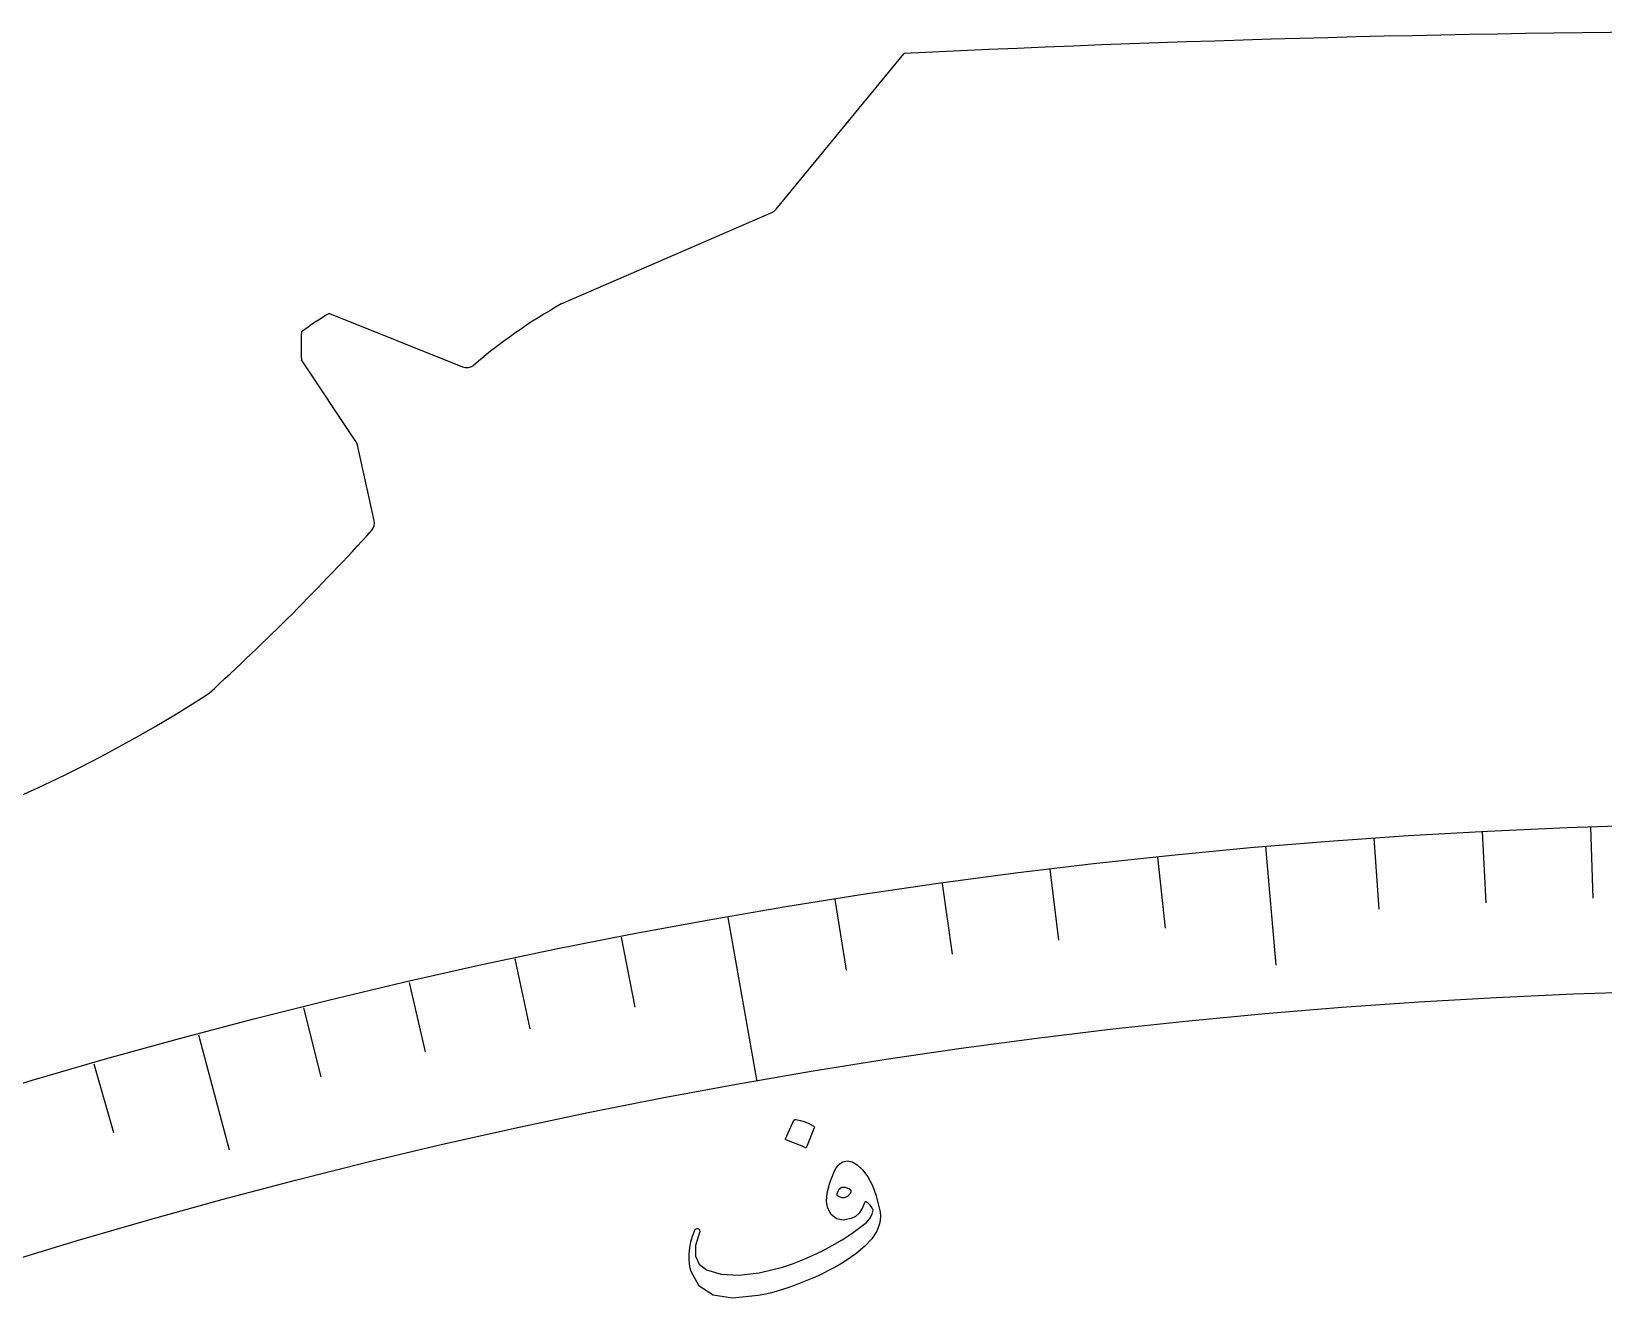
# Model space of a CAD drawing. Header units: millimetres. Extents: x -83 to 83, y -82 to 91.
# Drawn here: x -23.1 to -2.65, y 74.67 to 91.14 of the extents above; entities that cross this region are included whole.
import ezdxf

# ---------------------------------------------------------------- set-up
doc = ezdxf.new("R2010")
doc.units = ezdxf.units.MM
for name, color, linetype in [('CUT_OUTER', 1, 'Continuous'), ('ENGRAVE', 7, 'Continuous'), ('ENGRAVE_FINE', 8, 'Continuous'), ('TEXT', 5, 'Continuous')]:
    doc.layers.add(name, color=color, linetype=linetype)

msp = doc.modelspace()

# ---------------------------------------------------------------- linework, layer by layer
at = {"layer": 'CUT_OUTER'}
for points in [[(-13.4139, 88.83), (-11.7503, 90.8503), (-11.7479, 90.8529)], [(-16.207, 87.5975), (-13.4698, 88.7878)], [(-19.2258, 87.4754), (-19.2224, 87.4742), (-17.4918, 86.7822)], [(-18.8792, 85.811), (-19.5851, 86.8694), (-19.587, 86.8726)], [(-18.6406, 84.7823), (-18.8575, 85.7602)], [(-20.7997, 82.5276), (-20.7888, 82.5359)]]:
    msp.add_lwpolyline(points, dxfattribs=at)
for centre, radius, start, end in [((0.0111, -148.9146), 240.0557, 87.19226, 92.807739), ((-13.5297, 88.9254), 0.15, 293.5023, 320.53158), ((-12.8039, 81.5112), 6.9731, 119.21118, 130.69038), ((-16.9779, 83.7124), 4.3833, 120.85239, 126.52907), ((-15.9337, 87.0536), 3.6578, 177.16359, 182.83675), ((-17.4361, 86.9214), 0.15, 248.2031, 304.9815), ((-19.004, 85.7277), 0.15, 12.51037, 33.70012), ((-18.787, 84.7498), 0.15, 320.76083, 12.51037), ((-42.8348, 106.6896), 32.7021, 312.38793, 317.6389), ((-30.892, 98.2273), 18.6637, 286.81013, 302.73435)]:
    msp.add_arc(centre, radius, start, end, dxfattribs=at)
at = {"layer": 'ENGRAVE'}
for points in [[(-7.0465, 80.5423), (-6.9117, 79.0014)], [(-14.0395, 79.6217), (-13.6634, 77.489)], [(-20.9255, 78.0951), (-20.5252, 76.6009)]]:
    msp.add_lwpolyline(points, dxfattribs=at)
for radius in [80.85, 80.85, 78.6844]:
    msp.add_circle((0, 0), radius, dxfattribs=at)
at = {"layer": 'ENGRAVE_FINE'}
for points in [[(-2.8216, 80.8007), (-2.7892, 79.8732)], [(-5.6398, 80.6531), (-5.5751, 79.7272)], [(-4.2314, 80.7392), (-4.1828, 79.8123)], [(-8.4511, 80.4071), (-8.3541, 79.4841)], [(-9.8531, 80.2474), (-9.74, 79.3261)], [(-11.2521, 80.0632), (-11.123, 79.1441)], [(-12.6477, 79.8546), (-12.5025, 78.9379)], [(-15.4269, 79.3646), (-15.2498, 78.4535)], [(-16.8097, 79.0832), (-16.6167, 78.1754)], [(-18.1873, 78.7778), (-17.9785, 77.8735)], [(-19.5594, 78.4484), (-19.3349, 77.5479)], [(-22.2853, 77.718), (-22.0295, 76.8258)]]:
    msp.add_lwpolyline(points, dxfattribs=at)
at = {"layer": 'TEXT'}
for points in [[(-13.1805, 76.9843), (-13.1774, 76.9886), (-13.1725, 76.9917), (-13.1659, 76.9936), (-13.1575, 76.9943), (-13.0953, 76.9811), (-13.0356, 76.9621), (-12.9784, 76.9374), (-12.9238, 76.9069), (-12.9181, 76.9018), (-12.9151, 76.8963), (-12.9147, 76.8903), (-12.9168, 76.8839), (-13.0196, 76.6368), (-13.024, 76.6306), (-13.0305, 76.6281), (-13.0391, 76.6295), (-13.05, 76.6346), (-13.0594, 76.6391), (-13.0741, 76.6456), (-13.0942, 76.6543), (-13.1197, 76.6651), (-13.1509, 76.6779), (-13.1882, 76.6926), (-13.2317, 76.7093), (-13.2813, 76.728), (-13.288, 76.7314), (-13.2918, 76.7353), (-13.2925, 76.7397), (-13.2903, 76.7446)], [(-12.5461, 76.4439), (-12.4874, 76.4578), (-12.4248, 76.4448), (-12.3581, 76.4049), (-12.2876, 76.3379), (-12.2198, 76.2469), (-12.1614, 76.1348), (-12.1122, 76.0015), (-12.0723, 75.8472), (-12.0615, 75.7906), (-12.057, 75.7372), (-12.0587, 75.6869), (-12.0664, 75.6398), (-12.1048, 75.5422), (-12.1694, 75.4445), (-12.2602, 75.3465), (-12.377, 75.2483), (-12.4441, 75.2005), (-12.5138, 75.1543), (-12.5861, 75.1096), (-12.6611, 75.0665), (-12.7389, 75.0249), (-12.8198, 74.9848), (-12.9036, 74.9461), (-12.9904, 74.9089), (-13.078, 74.8737), (-13.1638, 74.8412), (-13.2481, 74.8113), (-13.3307, 74.784), (-13.4119, 74.7596), (-13.4919, 74.7381), (-13.5707, 74.7195), (-13.6484, 74.704), (-13.9783, 74.6704), (-14.2332, 74.7108), (-14.4135, 74.8259), (-14.5194, 75.0163), (-14.5305, 75.0631), (-14.5382, 75.1174), (-14.5423, 75.1792), (-14.543, 75.2485), (-14.5372, 75.3259), (-14.5233, 75.4026), (-14.5011, 75.4785), (-14.4708, 75.5538), (-14.4658, 75.5627), (-14.4593, 75.5696), (-14.4513, 75.5746), (-14.4418, 75.5775), (-14.4321, 75.5781), (-14.4239, 75.5757), (-14.4169, 75.5703), (-14.4114, 75.5621), (-14.4076, 75.5526), (-14.4063, 75.5434), (-14.4072, 75.5345), (-14.4105, 75.5259), (-14.4601, 75.3551), (-14.461, 75.2173), (-14.4135, 75.1122), (-14.3178, 75.0398), (-14.1265, 74.9817), (-13.8983, 74.9686), (-13.6329, 75.0003), (-13.33, 75.0763), (-13.1987, 75.1195), (-13.0684, 75.1692), (-12.9388, 75.2252), (-12.8101, 75.2877), (-12.6822, 75.3566), (-12.5555, 75.4318), (-12.4298, 75.5134), (-12.305, 75.6014), (-12.2396, 75.6545), (-12.1923, 75.708), (-12.1631, 75.7619), (-12.1521, 75.8163), (-12.1681, 75.85), (-12.1896, 75.8797), (-12.2165, 75.9056), (-12.2489, 75.9275), (-12.2524, 75.9283), (-12.2561, 75.9256), (-12.2601, 75.9195), (-12.2642, 75.91), (-12.2957, 75.8351), (-12.335, 75.7762), (-12.3822, 75.7334), (-12.4372, 75.7066), (-12.5428, 75.6877), (-12.6294, 75.705), (-12.6971, 75.7587), (-12.746, 75.8487), (-12.7596, 75.9331), (-12.7486, 76.0409), (-12.7128, 76.1722), (-12.6521, 76.3267), (-12.6313, 76.3659), (-12.6067, 76.3984), (-12.5783, 76.4244), (-12.5461, 76.4439)], [(-12.4455, 76.0345), (-12.4367, 76.0495), (-12.4357, 76.0633), (-12.4425, 76.0758), (-12.4571, 76.087), (-12.5127, 76.1107), (-12.5585, 76.1111), (-12.5943, 76.0882), (-12.6201, 76.042), (-12.6223, 76.0288), (-12.6214, 76.0176), (-12.6174, 76.0084), (-12.6103, 76.0013), (-12.5646, 75.9821), (-12.5219, 75.9812), (-12.4822, 75.9987), (-12.4455, 76.0345)]]:
    msp.add_lwpolyline(points, close=True, dxfattribs=at)

doc.saveas('drawing.dxf')
